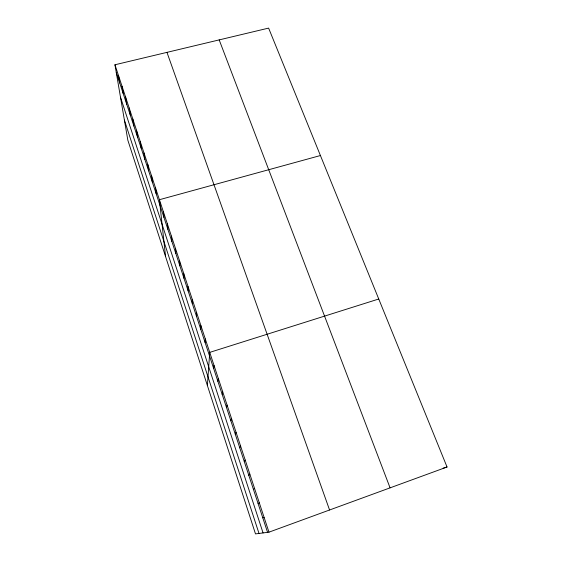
<?xml version="1.0" encoding="UTF-8"?>
<svg xmlns="http://www.w3.org/2000/svg" width="562" height="562" viewBox="0 0 562 562"><rect width="100%" height="100%" fill="white"/><g stroke="black" fill="none" stroke-linecap="round" stroke-linejoin="round"><path stroke-width="0.84" d="M196.538 316.469L196.538 312.367M200.81 329.444L200.887 325.56M205.123 342.567L205.285 338.893M207.385 385.525L209.724 352.381L378.746 299.005M213.679 368.567L214.003 365.342M217.908 381.436L218.316 378.437M222.194 394.447L222.678 391.672M226.514 407.591L227.083 405.047M230.884 420.868L231.544 418.571M235.295 434.286L236.047 432.234M239.763 447.851L240.599 446.045M244.273 461.557L245.201 460.011M248.826 475.41L249.851 474.124M253.434 489.418L254.551 488.399M258.091 503.573L259.307 502.821M268.973 532.165L447.05 467.008L268.615 28.1L114.95 64.778L127.827 140.163L255.499 533.9L268.973 532.165L114.95 64.778M262.798 517.883L264.112 517.412M443.158 468.167L447.05 467.008M320.424 155.534L159.418 199.714L165.558 256.539M219.187 39.895L390.077 487.851M166.963 52.364L329.564 509.994M116.264 72.463L267.561 532.347M120.486 97.198L263.065 532.924M124.399 120.092L258.998 533.45M118.456 75.42L119.72 82.972M121.996 86.169L123.211 93.58M125.579 97.022L126.731 104.293M129.19 107.981L130.293 115.112M132.836 119.053L133.882 126.029M136.517 130.229L137.514 137.058M140.24 141.519L141.174 148.192M143.998 152.927L144.877 159.439M147.792 164.448L148.614 170.799M151.628 176.082L152.386 182.271M155.505 187.841L156.201 193.855M163.373 211.719L163.942 217.389M167.371 223.838L167.869 229.331M171.403 236.089L171.839 241.393M175.485 248.467L175.85 253.581M179.608 260.979L179.903 265.903M183.774 273.624L183.999 278.345M187.982 286.395L188.13 290.919M192.239 299.314L192.316 303.628"/></g></svg>
